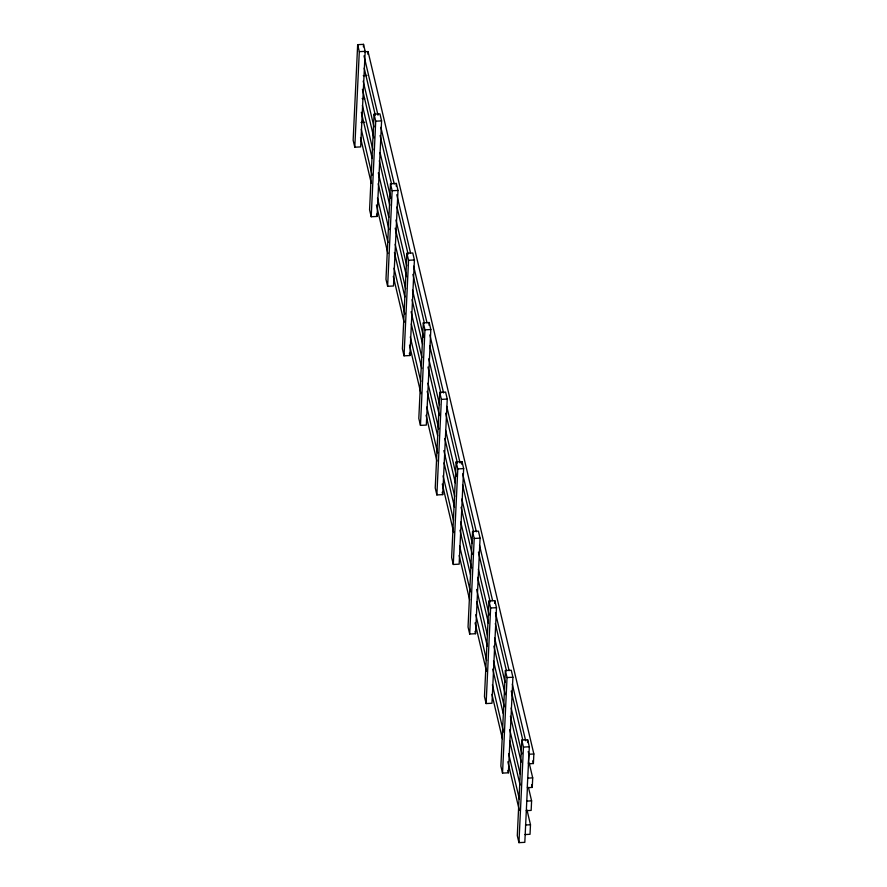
<?xml version="1.0" encoding="UTF-8"?>
<svg xmlns="http://www.w3.org/2000/svg" width="887" height="887" viewBox="0 0 887 887"><rect width="100%" height="100%" fill="white"/><g stroke="black" fill="none" stroke-linecap="round" stroke-linejoin="round"><path stroke-width="1.33" d="M527.41 787.689L524.816 842.34L518.95 842.65L517.298 835.665L521.8 740.102L527.665 739.791L529.317 746.776L527.255 787.689L532.255 787.434L532.71 777.877L529.206 763.042M357.661 44.66L353.148 140.224L354.8 147.209L360.665 146.898L365.178 51.335L363.526 44.35L357.661 44.66L359.302 51.646L354.8 147.209M363.404 46.834L363.526 44.35M367.928 54.284L368.05 51.557L364.391 51.745M374.07 114.201L369.569 209.764L371.209 216.75L377.086 216.45L381.587 120.887L379.935 113.891L374.07 114.201L375.722 121.186L371.209 216.75M390.491 183.742L385.978 279.305L387.63 286.301L393.495 285.991L397.997 190.428L396.356 183.443L390.491 183.742L392.132 190.738L387.63 286.301M396.223 186.17L396.356 183.443M406.9 253.294L402.399 348.857L404.04 355.842L409.905 355.532L414.417 259.969L412.765 252.983L406.9 253.294L408.552 260.279L404.04 355.842M423.321 322.835L418.808 418.398L420.46 425.383L426.325 425.084L430.827 329.52L429.186 322.524L423.321 322.835L424.962 329.82L420.46 425.383M429.053 325.252L429.186 322.524M439.73 392.376L435.229 487.939L436.87 494.935L442.735 494.624L447.248 399.061L445.596 392.065L439.73 392.376L441.382 399.372L436.87 494.935M456.14 461.916L451.638 557.479L453.29 564.476L459.156 564.165L463.657 468.602L462.016 461.617L456.14 461.916L457.792 468.913L453.29 564.476M461.883 464.344L462.016 461.617M472.56 531.468L468.048 627.031L469.7 634.017L475.565 633.706L480.078 538.143L478.426 531.158L472.56 531.468L474.212 538.453L469.7 634.017M488.97 601.009L484.468 696.572L486.12 703.557L491.986 703.258L496.487 607.695L494.835 600.699L488.97 601.009L490.622 607.994L486.12 703.557M494.713 603.437L494.835 600.699M505.39 670.55L500.878 766.113L502.53 773.109L508.395 772.799L512.908 677.236L511.256 670.25L505.39 670.55L507.042 677.546L502.53 773.109M518.95 842.65L523.452 747.087L521.8 740.102M527.543 742.519L527.665 739.791M528.208 751.544L528.852 754.249L528.397 763.807L533.397 763.541L533.852 753.983L368.05 51.557M526.978 809.909L530.481 824.744L530.027 834.301L525.026 834.556M528.419 787.368L531.601 800.85L531.158 810.408L526.157 810.674M359.302 51.646L365.178 51.335M363.26 75.639L366.919 75.439M362.173 98.612L364.601 98.49M375.722 121.186L381.587 120.887M361.042 122.506L364.679 122.317M392.132 190.738L397.997 190.428M408.552 260.279L414.417 259.969M424.962 329.82L430.827 329.52M441.382 399.372L447.248 399.061M457.792 468.913L463.657 468.602M474.212 538.453L480.078 538.143M490.622 607.994L496.487 607.695M507.042 677.546L512.908 677.236M523.452 747.087L529.317 746.776M528.852 754.249L533.852 753.983M527.71 778.132L532.71 777.877M526.601 801.116L531.601 800.85M525.481 824.999L530.481 824.744M532.765 760.846L533.397 763.541M364.003 55.859L378.006 115.188M380.878 127.318L394.238 183.942M396.788 194.73L410.47 252.706M413.652 266.189L427.013 322.813M429.885 334.942L443.567 392.919M446.749 406.401L460.109 463.025M462.659 473.813L476.341 531.79M479.523 545.272L492.573 600.543M495.434 612.684L509.116 670.661M512.298 684.132L525.669 740.767M364.191 68.111L375.334 115.299M380.102 135.523L391.555 184.064M396.966 206.981L408.109 254.17M412.876 274.393L424.341 322.935M429.751 345.852L440.883 393.041M445.662 413.264L457.437 463.147M462.526 484.723L473.658 531.901M478.437 552.124L490.212 602.018M495.301 623.583L506.444 670.772M511.211 690.995L522.665 739.536M531.623 784.729L532.255 787.434M363.182 81.105L374.004 126.941M380.046 152.553L390.868 198.4M395.968 219.965L406.778 265.812M412.51 290.071L423.653 337.26M428.743 358.836L439.564 404.672M445.607 430.295L456.428 476.131M461.839 499.048L472.339 543.543M478.381 569.155L489.203 615.001M494.613 637.919L505.113 682.413M511.156 708.026L521.977 753.872M362.417 89.31L373.87 137.84M379.281 160.769L389.781 205.252M395.192 228.181L406.645 276.711M412.056 299.629L422.567 344.123M427.966 367.041L439.431 415.582M444.842 438.5L455.341 482.994M461.063 507.264L472.206 554.453M477.616 577.37L488.438 623.206M493.848 646.124L505.302 694.665M510.391 716.241L521.212 762.077M362.395 105.42L372.895 149.914M378.305 172.832L388.805 217.326M395.17 244.291L405.681 288.785M411.091 311.703L421.902 357.55M427.955 383.162L438.777 428.998M443.866 450.574L454.687 496.41M460.73 522.033L471.551 567.868M476.641 589.445L487.462 635.28M493.505 660.893L504.326 706.739M509.737 729.657L520.237 774.151M361.308 112.283L372.13 158.13M378.172 183.742L388.994 229.578M394.405 252.507L404.904 296.99M411.269 323.955L421.768 368.449M427.179 391.367L437.69 435.861M444.054 462.826L454.554 507.32M459.965 530.238L470.465 574.732M476.829 601.696L487.329 646.191M492.74 669.108L503.239 713.591M509.604 740.556L520.104 785.05M361.275 129.314L372.085 175.16M377.496 198.078L388.007 242.572M394.05 268.184L404.871 314.02M410.282 336.949L420.782 381.432M426.824 407.055L437.646 452.891M443.056 475.809L453.556 520.303M459.599 545.915L470.42 591.762M475.831 614.68L486.653 660.516M492.385 684.786L503.517 731.975M508.606 753.551L519.427 799.387M360.499 137.529L371.32 183.365M376.41 204.941L387.874 253.471M393.285 276.389L404.095 322.236M409.506 345.154L420.97 393.684M426.059 415.26L436.881 461.096M442.291 484.025L453.745 532.555M459.156 555.473L469.655 599.967M475.066 622.885L486.519 671.426M491.93 694.344L502.43 738.838M507.841 761.756L519.294 810.297M376.531 214.122L377.086 216.45M409.362 353.203L409.905 355.532M442.192 492.296L442.735 494.624M475.022 631.378L475.565 633.706M507.852 770.47L508.395 772.799"/></g></svg>
